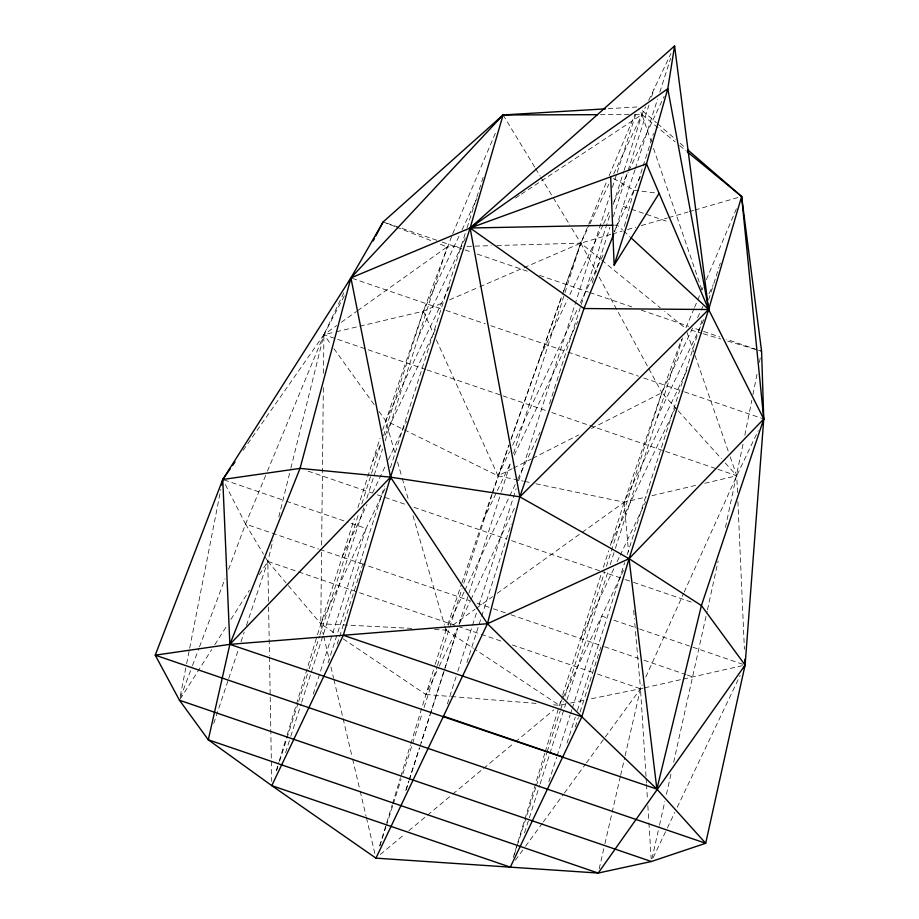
<?xml version="1.0" encoding="UTF-8"?>
<svg xmlns="http://www.w3.org/2000/svg" width="919" height="919" viewBox="0 0 919 919"><rect width="100%" height="100%" fill="white"/><g stroke="black" fill="none" stroke-linecap="round" stroke-linejoin="round"><path stroke-width="0.69" stroke-dasharray="4.59 3.45" d="M321.558 552.216L320.788 623.771L323.408 634.926M321.639 545.059L323.339 387.623M323.499 373.309L323.913 334.665L344.166 292.104M180.296 696.016L186.362 665.08M186.637 663.679L189.394 649.618M189.67 648.217L220.836 489.322M725.459 527.437L743.448 442.177M744.849 435.192L751.822 400.213M752.937 394.619L757.118 373.631M759.358 362.442L760.472 356.848M673.65 762.207L707.148 611.25M707.458 609.86L718.141 560.969M651.985 858.702L659.199 826.537M659.52 825.136L664.851 801.368M666.424 794.372L671.134 773.396M599.165 868.857L604.61 845.124M604.932 843.734L620.314 776.716M620.635 775.314L624.805 757.164M625.127 755.763L640.509 688.745L642.278 684.827M246.453 625.391L267.808 561.383L272.966 540.521M278.825 516.869L290.519 469.586M290.863 468.196L323.913 334.665L344.545 295.401M624.403 226.292L633.938 190.222L613.134 178.252M276.355 770.547L278.848 762.322M279.261 760.943L286.739 736.257M287.153 734.89L317.044 636.12M317.457 634.742L354.412 518.5M513.227 857.553L524.439 820.518M524.852 819.139L544.783 753.293M545.197 751.926L562.313 695.901M379.685 845.871L392.149 804.952M392.574 803.585L400.466 777.669M400.879 776.302L410.437 744.93M410.85 743.574L434.802 665.712M435.238 664.345L447.323 626.034M357.905 507.575L380.052 438.214M382.637 430.126L423.337 311.208L452.148 235.046M276.55 770.708L277.86 766.63M279.594 761.208L298.238 702.828M298.675 701.473L308.646 670.25M309.083 668.894L319.49 636.316M319.915 634.949L358.732 513.468M361.776 503.911L380.971 443.831L372.735 461.154M383.556 435.732L423.337 311.208L459.052 236.114M285.568 752.661L290.335 737.727M290.772 736.372L301.179 703.782M301.616 702.426L363.809 507.713M366.865 498.155L382.557 449M385.176 440.81L447.116 246.912L461.338 246.51M313.218 694.098L366.118 528.471L347.187 522.003M328.072 662.863L384.406 486.507M390.403 467.737L466.622 229.107M467.059 227.751L483.543 176.161M337.181 644.15L363.2 562.692M379.857 845.928L385.923 826.928M386.359 825.561L392.861 805.205M393.298 803.849L401.098 779.404M402.832 773.982L422.349 712.891M424.084 707.458L437.042 666.884M437.467 665.54L462.016 588.7M463.762 583.243L492.033 494.744M492.458 493.4L508.965 445.026L492.136 493.4M406.187 789.685L408.783 781.529M409.219 780.174L419.627 747.595M420.063 746.239L430.035 715.016M430.471 713.661L457.788 628.136L421.051 742.828M459.086 624.07L468.506 594.582M468.931 593.237L501.004 492.837M501.441 491.47L510.596 462.797L482.555 521.739M513.618 453.354L580.774 243.133L606.931 180.963M447.392 703.954L456.065 676.798M457.8 671.375L472.102 626.574M472.538 625.219L476.881 611.64M479.04 604.851L516.145 488.713M518.718 480.66L609.802 195.494M612.41 187.338L616.752 173.737M617.189 172.37L635.925 113.726M466.921 662.461L481.223 617.66M481.659 616.304L511.148 523.991M549.516 403.855L580.819 305.889M581.245 304.534L609.802 215.149M613.26 204.317L623.691 171.681M624.116 170.314L641.933 114.553L638.739 108.178M592.181 282.891L609.906 227.395M613.364 216.551L627.654 171.819M628.091 170.463L648.94 105.18M651.548 97.012L654.156 88.856M635.029 169.716L614.685 231.76M635.466 168.361L657.625 98.999M659.796 92.199L670.652 58.196M638.36 180.928L642.691 167.373M643.128 166.017L653.512 133.496M562.738 694.557L601.233 574.076M603.415 567.241L608.642 550.86M610.388 545.404L624.185 502.199L661.864 392.723L681.68 339.145M514.215 854.934L516.823 846.79M517.259 845.434L535.903 787.066M536.34 785.699L546.748 753.12M547.173 751.765L560.188 711.042M560.624 709.686L563.221 701.53M564.955 696.108L604.668 571.767M606.414 566.311L661.864 392.723L692.777 327.738L702.219 330.966M524.531 832.821L528.873 819.243M529.298 817.887L539.706 785.297M540.142 783.941L566.598 701.128M567.023 699.773L608.447 570.113M610.193 564.657L614.983 549.631M615.42 548.275L682.599 337.951M548.85 781.701L556.65 757.267M557.086 755.9L570.102 715.177M570.527 713.822L571.836 709.744M572.261 708.388L601.75 616.075L608.516 618.384M567.034 743.011L575.271 717.222M577.442 710.433L624.644 562.669M627.217 554.616L702.564 318.755M708.618 299.778L713.385 284.879M713.81 283.523L719.026 267.199M719.462 265.832L720.335 263.121M575.283 727.021L578.315 717.521M580.05 712.087L600.865 646.93M405.738 790.616L408.806 781.058M409.242 779.691L419.294 748.296M213.748 723.46L228.28 679.876M228.739 678.509L238.733 648.55M241.008 641.738L244.178 632.203M447.783 624.69L461.51 584.047M461.97 582.692L491.676 494.755M511.343 438.317L561.968 295.78M562.451 294.425L580.774 243.133L589.309 225.189M510.964 439.558L561.635 296.963M563.554 291.587L580.774 243.133L569.677 224.822M180.469 697.567L191.991 666.872M192.485 665.54L198.998 648.182M199.492 646.85L225.029 578.786M228.532 569.447L245.557 524.06L266.924 472.412M267.475 471.091L323.913 334.665L336.699 325.567M609.159 175.678L634.765 114.841M452.711 233.725L496.375 130.785M694.04 308.635L685.643 328.439L664.667 311.369M694.603 307.325L699.635 295.447M701.875 290.163L703.001 287.521M706.355 279.606L736.578 208.349M645.827 676.993L683.61 593.364M684.207 592.054L736.762 475.755L758.232 430.609M462.062 229.796L476.984 198.424M418.49 336.515L465.336 238.044M449.425 286.625L385.658 420.684L395.572 455.123M385.038 435.273L436.502 327.095M342.201 556.73L367.026 504.542M372.517 493.009L385.923 464.807M388.369 459.684L406.566 421.419M385.084 488.598L320.788 623.771L336.124 634.099M589.918 223.903L608.815 184.168M613.697 173.921L645.597 106.845M648.653 100.412L670.962 53.52M539.786 357.87L567.471 299.686M569.883 294.608L603.036 224.902M603.657 223.616L609.814 210.669M614.133 201.606L628.148 172.117M628.757 170.854L664.196 96.357M378.984 411.379L385.658 420.684L498.064 475.858L509.586 451.643M512.618 445.267L577.913 307.991M580.383 302.81L604.116 252.909M614.329 231.45L641.267 174.817M514.261 455.112L577.879 321.374M434.572 629.526L445.945 630.101L447.679 626.459M448.254 625.253L464.302 591.514M464.911 590.239L517.259 480.189M517.868 478.914L540.004 432.389M343.201 638.866L425.807 694.465L438.673 667.424M439.282 666.137L456.95 628.998M459.27 624.127L470.333 600.877L363.258 564.289M470.942 599.602L515.513 505.898M697.59 317.629L700.588 311.311M701.197 310.048L703.001 306.257M709.009 293.62L713.213 284.787M657.028 418.03L704.471 318.307M582.255 532.296L624.185 502.199L687.963 368.14M611.261 542.669L675.626 407.358M580.728 638.245L614.087 568.114M617.143 561.704L619.578 556.581M620.187 555.294L645.689 501.682M562.256 699.095L559.315 705.287L552.216 704.712M562.853 697.866L623.622 570.113M653.202 857.622L666.769 829.191M667.389 827.904L674.787 812.396M677.257 807.227L740.163 675.408M180.239 699.026L211.726 649.526M214.805 644.69L227.096 625.379M230.933 619.337L249.371 590.354M259.353 574.662L267.808 561.383L264.212 555.363M243.167 450.287L323.913 334.665L334.964 332.069M515.387 860.207L524.692 847.467M525.53 846.307L542.44 823.137M543.29 821.977L563.577 794.177M564.427 793.017L585.552 764.057M586.402 762.896L640.509 688.745L634.524 620.394M380.34 854.486L404.498 834.349M408.886 830.684L426.462 816.038M427.553 815.13L451.711 794.992M452.814 794.073L482.452 769.364M483.555 768.445L514.295 742.816M515.398 741.897L553.824 709.859M444.762 625.965L445.945 630.101L448.277 628.435M452.941 625.092L475.077 609.205M476.237 608.367L492.55 596.661M497.213 593.318L581.084 533.123M341.351 322.247L356.457 311.495M357.617 310.668L447.116 246.912L439.121 243.799M515.456 198.067L520.223 194.92M521.418 194.127L641.933 114.553L675.166 141.859M436.376 339.961L498.064 475.858L512.136 468.713M513.422 468.07L531.331 458.972M532.618 458.328L578.683 434.94M591.48 428.449L661.864 392.723L677.223 409.759M336.343 331.736L423.337 311.208L444.325 302.133M449.575 299.858L478.431 287.383M479.752 286.808L580.774 243.133L611.02 234.356M612.387 233.954L622.014 231.163M627.516 229.566L635.764 227.177M641.255 225.58L667.378 217.998M668.756 217.608L687.998 212.025M689.376 211.623L693.5 210.428M694.879 210.026L740.243 196.861M535.903 483.762L624.185 502.199L646.425 496.972M651.985 495.663L697.843 484.899M704.793 483.268L736.762 475.755L730.191 456.835M643.266 688.124L588.711 699.302M644.633 687.814L681.795 679.405M683.173 679.084L742.345 665.689M564.921 704.149L559.315 705.287L474.595 649.101M570.515 703.001L587.31 699.589M608.263 108.683L638.108 106.903M467.024 246.349L491.194 245.672M496.88 245.511L580.774 243.133L600.635 259.296M614.466 225.201L617.327 225.144L622.577 229.991M600.429 114.668L629.055 114.588M634.776 114.576L641.933 114.553L651.203 141.629M411.815 628.378L320.788 623.771L286.981 583.967M425.807 694.465L449.954 696.43M451.378 696.545L538.017 703.563M633.938 190.222L656.327 193.047M498.064 475.858L523.29 481.131M524.692 481.418L530.297 482.59M691.065 330.059L701.921 333.321M703.276 333.735L720.898 339.031M727.687 341.064L761.587 351.253L726.504 339.26M623.3 206.43L630.032 208.739M631.376 209.199L669.055 222.065M436.812 240.261L383.143 221.927L395.136 226.614M442.177 242.099L471.861 252.243M477.283 254.092L528.793 271.702M539.625 275.401L588.424 292.081M589.78 292.541L631.79 306.9M641.278 310.14L688.71 326.348M703.575 331.426L719.761 336.963M352.276 278.377L444.635 309.944M445.991 310.404L485.301 323.833M490.723 325.682L566.621 351.621M567.976 352.092L638.441 376.17M643.863 378.019L683.127 391.437M684.471 391.896L763.758 418.995M425.773 369.484L323.913 334.665L330.587 343.97M427.128 369.943L501.671 395.411M503.026 395.882L546.391 410.701M551.814 412.551L588.401 425.06M589.757 425.52L664.184 450.953M665.528 451.413L716.602 468.862M717.946 469.322L736.762 475.755L737.52 492.963M308.187 471.171L371.965 492.975M377.387 494.824L407.209 505.013M413.987 507.334L506.151 538.833M511.573 540.682L599.659 570.791M601.015 571.25L624.058 579.119M625.425 579.59L632.203 581.911M633.559 582.37L693.271 602.772M224.121 479.948L284.982 500.74M286.326 501.2L345.831 521.544M613.926 620.233L638.268 628.55M639.613 629.021L743.747 664.598M225.373 484.577L245.557 524.06L318.594 549.022M319.95 549.493L361.902 563.829M477.11 603.197L492.01 608.286M493.365 608.757L505.565 612.916M510.987 614.777L603.174 646.275M604.53 646.746L638.487 658.349M643.92 660.198L686.011 674.592M687.378 675.051L692.8 676.912M268.509 601.371L267.808 561.383L297.319 571.469M298.664 571.928L456.812 625.977M458.167 626.436L479.856 633.846M481.211 634.305L501.544 641.255M512.377 644.966L592.192 672.237M597.568 674.075L640.509 688.745L646.068 777.267M396.468 227.131L432.458 241.192M445.945 630.101L473.4 648.309M601.75 260.192L660.256 307.785M679.589 145.501L686.24 150.957M642.415 110.636L656.43 122.767M657.51 123.697L675.844 139.562M680.163 143.284L685.551 147.959M623.622 230.968L629.917 236.78M678.188 410.816L721.392 458.719M725.24 462.981L736.762 475.755M267.808 561.383L286.073 582.899M333.93 348.623L374.814 405.566M503.095 114.955L534.904 167.442M535.639 168.659L540.085 175.988M540.82 177.206L568.93 223.593M245.557 524.06L263.5 554.157M580.774 243.133L596.442 272.047M599.165 277.067L648.24 367.589M648.917 368.841L661.864 392.723M423.337 311.208L434.009 334.734M687.056 332.494L694.557 354.114M695.028 355.469L728.319 451.424M653.512 148.396L702.162 290.565M397.559 462.016L401.925 477.168M402.315 478.546L408.266 499.212M413.022 515.743L444.359 624.587M323.741 636.327L329.324 660.037M330.966 667.022L333.586 678.176M333.919 679.578L342.787 717.245M343.109 718.635L352.31 757.704M352.632 759.094L359.857 789.789M360.191 791.179L366.095 816.29M366.428 817.692L375.297 855.359M624.185 502.199L628.55 552.043M633.662 610.423L634.409 618.969M646.16 778.692L646.425 782.977M646.516 784.401L647.504 800.104M647.861 805.825L648.848 821.529M648.929 822.953L651.169 858.645M737.9 501.567L744.401 649.285M268.612 607.091L269.474 655.661M269.508 657.085L271.335 759.933M271.358 761.357L271.714 781.357"/><path stroke-width="1.38" d="M687.711 149.82L741.622 196.471L761.587 351.253L763.758 418.995L745.102 665.069L705.7 843.274L651.353 861.505L598.2 873.05L375.951 858.151L271.783 785.642L208.291 739.806L179.469 700.244L155.242 655.167L222.766 479.488L350.92 277.906L470.114 228.004L674.569 45.95L667.791 88.775L646.505 163.812L614.133 265.143L610.687 176.839M221.663 485.106L222.766 479.488L230.106 468.977M605.414 108.856L503.095 114.955L383.143 221.927L350.92 277.906L300.042 468.391L229.865 644.357L208.291 739.806L598.2 873.05L745.102 665.069L744.849 659.325M389.656 479.879L470.114 228.004L646.505 163.812L708.641 309.519L763.758 418.995L629.055 558.683L487.461 623.725L229.865 644.357L155.242 655.167L705.7 843.274L656.878 789.099L701.415 605.564L763.758 418.995L741.622 196.471L687.343 151.865M597.557 114.68L503.095 114.955L470.114 228.004L519.821 496.834L487.461 623.725L375.951 858.151M503.095 114.955L350.92 277.906L390.518 477.168L343.315 635.27L271.783 785.642L510.321 867.157L581.842 716.786L629.055 558.683L708.641 309.519L741.622 196.471M613.628 234.414L583.99 308.52L519.821 496.834L629.055 558.683L701.415 605.564L745.102 665.069L743.862 667.654M349.071 281.777L350.92 277.906M373.16 240.927L374.493 238.389M375.825 235.861L383.143 221.927M614.133 265.143L659.13 193.392M232.553 465.473L235 461.97M629.055 558.683L656.878 789.099L229.865 644.357L390.518 477.168L519.821 496.834L708.641 309.519L674.569 45.95M476.076 224.064L470.114 228.004L583.99 308.52L708.641 309.519L667.791 88.775L470.114 228.004L613.042 225.235M343.315 635.27L581.842 716.786L656.878 789.099M443.486 716.177L562.75 756.934M179.469 700.244L651.353 861.505M630.974 237.757L708.641 309.519M581.842 716.786L487.461 623.725L390.518 477.168L300.042 468.391L222.766 479.488L229.865 644.357"/></g></svg>
